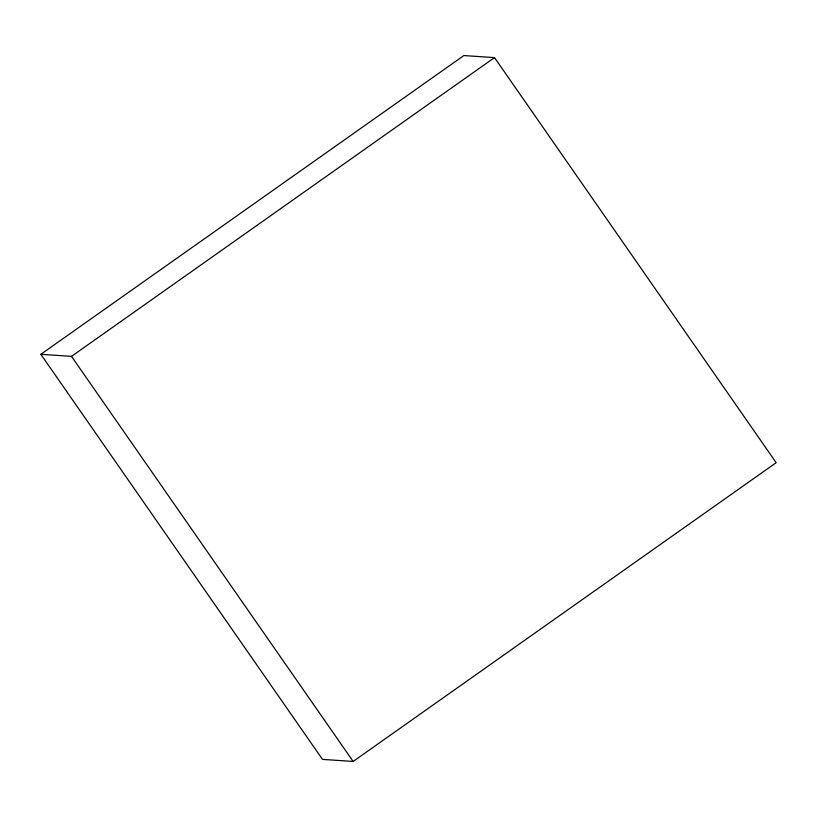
<?xml version="1.0" encoding="UTF-8"?>
<svg xmlns="http://www.w3.org/2000/svg" width="817" height="817" viewBox="0 0 817 817"><rect width="100%" height="100%" fill="white"/><g stroke="black" fill="none" stroke-linecap="round" stroke-linejoin="round"><path stroke-width="1.23" d="M40.85 354.312L463.852 55.556L494.51 57.609L776.15 462.688L353.148 761.444L322.49 759.391L40.85 354.312L71.508 356.365L494.51 57.609M71.508 356.365L353.148 761.444"/></g></svg>
